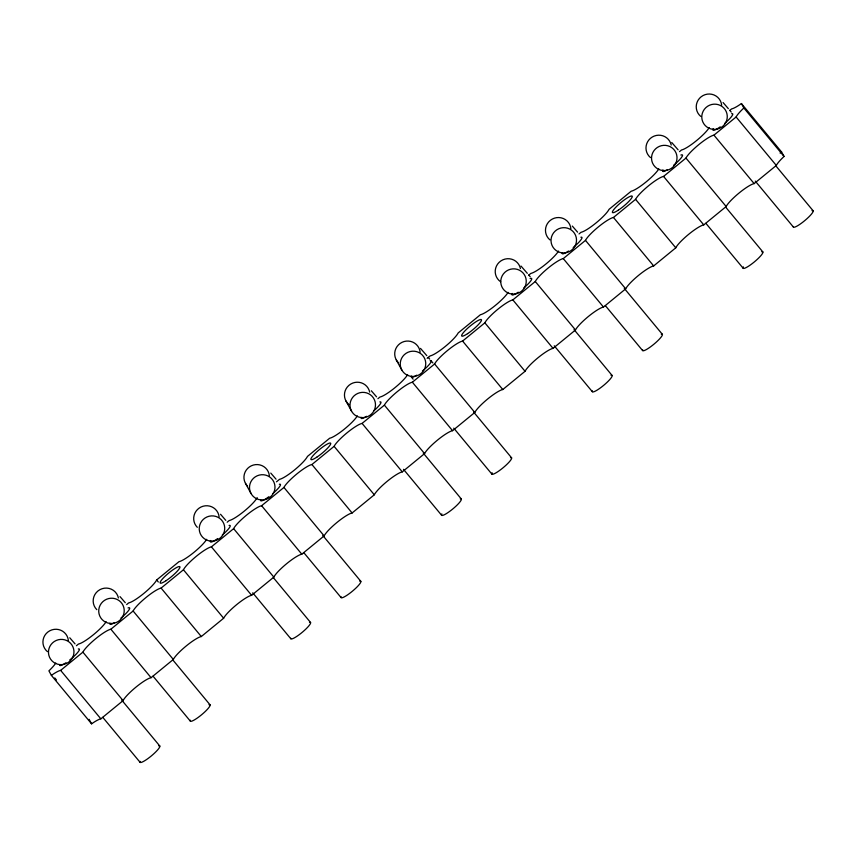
<?xml version="1.0" encoding="UTF-8"?>
<svg xmlns="http://www.w3.org/2000/svg" width="856" height="856" viewBox="0 0 856 856"><rect width="100%" height="100%" fill="white"/><g stroke="black" fill="none" stroke-linecap="round" stroke-linejoin="round"><path stroke-width="1.28" d="M76.43 645.702L78.452 644.044A19.196 3.403 -39.7 0 0 92.983 635.077A19.196 3.403 -39.7 0 0 106.133 621.681M126.656 604.55L128.678 602.902A19.196 3.403 -39.7 0 0 143.776 593.465A19.196 3.403 -39.7 0 0 156.659 579.972L179 561.664A19.196 3.403 -39.7 0 0 193.531 552.698A19.196 3.403 -39.7 0 0 206.681 539.301M227.172 522.203L229.194 520.544A19.196 3.403 -39.7 0 0 244.292 511.107A19.196 3.403 -39.7 0 0 257.175 497.625M276.456 481.832L279.495 479.339A19.196 3.403 -39.7 0 0 294.592 469.901A19.196 3.403 -39.7 0 0 307.475 456.409L329.667 438.229A19.196 3.403 -39.7 0 0 344.198 429.263A19.196 3.403 -39.7 0 0 357.348 415.866M377.924 398.703L379.946 397.034A19.196 3.403 -39.7 0 0 394.477 388.068A19.196 3.403 -39.7 0 0 407.627 374.671M427.144 358.375L430.172 355.893A19.196 3.403 -39.7 0 0 445.27 346.455A19.196 3.403 -39.7 0 0 458.153 332.963L480.419 314.719A19.196 3.403 -39.7 0 0 494.95 305.752A19.196 3.403 -39.7 0 0 508.1 292.367M528.805 275.086L530.848 273.417A19.196 3.403 -39.7 0 0 545.379 264.44A19.196 3.403 -39.7 0 0 558.529 251.054M579.03 233.934L581.053 232.286A19.196 3.403 -39.7 0 0 596.15 222.849A19.196 3.403 -39.7 0 0 609.033 209.356L631.15 191.241A19.196 3.403 -39.7 0 0 645.67 182.275A19.196 3.403 -39.7 0 0 658.82 168.878M679.493 151.64L681.526 149.971A19.196 3.403 -39.7 0 0 696.056 140.994A19.196 3.403 -39.7 0 0 709.207 127.608M729.654 110.531L731.677 108.883A19.196 3.403 -39.7 0 0 741.414 103.555L781.614 152.015L784.053 156.455A19.196 3.403 -39.7 0 0 776.317 165.454L754.147 183.612A19.196 3.403 -39.7 0 0 739.038 193.049A19.196 3.403 -39.7 0 0 726.166 206.531L703.76 224.882A19.196 3.403 -39.7 0 0 688.663 234.319A19.196 3.403 -39.7 0 0 675.78 247.812L653.674 265.927A19.196 3.403 -39.7 0 0 638.565 275.365A19.196 3.403 -39.7 0 0 625.693 288.846L603.469 307.058A19.196 3.403 -39.7 0 0 588.361 316.495A19.196 3.403 -39.7 0 0 575.489 329.977L553.04 348.371A19.196 3.403 -39.7 0 0 537.942 357.808A19.196 3.403 -39.7 0 0 525.06 371.29L502.793 389.534A19.196 3.403 -39.7 0 0 487.695 398.971A19.196 3.403 -39.7 0 0 474.812 412.453L452.567 430.686A19.196 3.403 -39.7 0 0 437.47 440.123A19.196 3.403 -39.7 0 0 424.587 453.605L402.288 471.881A19.196 3.403 -39.7 0 0 387.19 481.307A19.196 3.403 -39.7 0 0 374.307 494.8L352.116 512.979A19.196 3.403 -39.7 0 0 337.018 522.417A19.196 3.403 -39.7 0 0 324.135 535.899L301.815 554.196A19.196 3.403 -39.7 0 0 286.717 563.623A19.196 3.403 -39.7 0 0 273.834 577.115L251.621 595.305A19.196 3.403 -39.7 0 0 236.524 604.743A19.196 3.403 -39.7 0 0 223.641 618.235L201.299 636.543A19.196 3.403 -39.7 0 0 186.191 645.98A19.196 3.403 -39.7 0 0 173.319 659.462L151.073 677.695A19.196 3.403 -39.7 0 0 135.965 687.122A19.196 3.403 -39.7 0 0 123.093 700.615L100.848 718.837A19.196 3.403 -39.7 0 0 91.581 723.834L51.381 675.373L48.91 670.847A19.196 3.403 -39.7 0 0 55.79 663.025M51.381 675.373A19.196 3.403 -39.7 0 1 60.648 670.376L82.893 652.154A19.196 3.403 -39.7 0 1 95.765 638.662A19.196 3.403 -39.7 0 1 110.873 629.224L133.119 611.002A19.196 3.403 -39.7 0 1 145.991 597.509A19.196 3.403 -39.7 0 1 161.099 588.083L183.441 569.775A19.196 3.403 -39.7 0 1 196.324 556.282A19.196 3.403 -39.7 0 1 211.421 546.845L233.635 528.655A19.196 3.403 -39.7 0 1 246.517 515.162A19.196 3.403 -39.7 0 1 261.615 505.725L283.935 487.439A19.196 3.403 -39.7 0 1 296.818 473.957A19.196 3.403 -39.7 0 1 311.916 464.519L334.108 446.34A19.196 3.403 -39.7 0 1 346.99 432.847A19.196 3.403 -39.7 0 1 362.088 423.41L384.387 405.145A19.196 3.403 -39.7 0 1 397.27 391.652A19.196 3.403 -39.7 0 1 412.367 382.215L434.613 363.993A19.196 3.403 -39.7 0 1 447.495 350.511A19.196 3.403 -39.7 0 1 462.593 341.073L484.86 322.83A19.196 3.403 -39.7 0 1 497.743 309.337A19.196 3.403 -39.7 0 1 512.84 299.9L535.278 281.517A19.196 3.403 -39.7 0 1 548.161 268.035A19.196 3.403 -39.7 0 1 563.269 258.598L585.483 240.386A19.196 3.403 -39.7 0 1 598.365 226.904A19.196 3.403 -39.7 0 1 613.463 217.467L635.58 199.341A19.196 3.403 -39.7 0 1 648.463 185.859A19.196 3.403 -39.7 0 1 663.561 176.422L685.966 158.071A19.196 3.403 -39.7 0 1 698.838 144.589A19.196 3.403 -39.7 0 1 713.947 135.152L736.107 116.983A19.196 3.403 -39.7 0 1 743.853 107.995L741.414 103.555M671.767 142.535L678.091 149.8M520.994 266.045L527.317 273.321M420.489 348.392L426.812 355.668M723.085 102.549L728.338 108.637M572.322 226.07L577.575 232.147M371.301 390.753L376.554 396.842M270.785 473.101L276.049 479.178M220.538 514.274L225.791 520.352M120.022 596.621L125.286 602.699M69.775 637.784L75.028 643.873M729.761 110.317L731.238 112.072M528.74 275.011L530.217 276.766M428.235 357.348L429.701 359.103M743.853 107.995L784.053 156.455M736.107 116.983L776.317 165.454M775.9 165.914L813.136 210.801M755.27 181.097L793.352 227.011M713.947 135.152L754.147 183.612M685.966 158.071L726.166 206.531M725.642 207.088L762.889 251.974M705.858 223.298L743.104 268.185M663.561 176.422L703.76 224.882M635.58 199.341L675.78 247.812M613.463 217.467L653.674 265.927M585.483 240.386L625.693 288.846M624.292 288.408L662.373 334.322M605.353 305.635L642.588 350.532M563.269 258.598L603.469 307.058M535.278 281.517L575.489 329.977M574.034 329.581L612.126 375.495M554.249 345.792L592.331 391.706M512.84 299.9L553.04 348.371M484.86 322.83L525.06 371.29M462.593 341.073L502.793 389.534M434.613 363.993L474.812 412.453M431.21 360.911L432.901 362.955M473.529 411.929L511.61 457.842M411.426 377.122L413.116 379.165M453.744 428.139L491.825 474.053M412.367 382.215L452.567 430.686M384.387 405.145L424.587 453.605M423.271 453.102L461.352 499.016M403.486 469.313L441.568 515.216M362.088 423.41L402.288 471.881M334.108 446.34L374.307 494.8M311.916 464.519L352.116 512.979M283.935 487.439L324.135 535.899M322.765 535.439L360.847 581.352M303.827 552.676L341.062 597.563M261.615 505.725L301.815 554.196M233.635 528.655L273.834 577.115M273.353 577.64L310.589 622.526M252.723 592.823L290.805 638.737M211.421 546.845L251.621 595.305M183.441 569.775L223.641 618.235M156.659 579.972L158.328 581.994M161.099 588.083L201.299 636.543M133.119 611.002L173.319 659.462M172.848 659.976L210.084 704.873M153.053 676.187L190.299 721.084M110.873 629.224L151.073 677.695M82.893 652.154L123.093 700.615M121.745 700.133L159.826 746.047M102.806 717.36L140.042 762.257M60.648 670.376L100.848 718.837M54.763 677.92L56.443 679.932M396.264 359.895L401.806 370.017M346.006 401.057L351.559 411.19M245.501 483.405L251.043 493.538M89.11 719.308L91.581 723.834M731.634 113.698A12.797 2.268 -39.7 0 1 724.839 123.275M720.238 126.849A12.797 2.268 -39.7 0 1 713.241 128.774M812.034 210.63A12.797 2.268 -39.7 0 1 805.314 220.142A12.797 2.268 -39.7 0 1 793.319 226.508M700.722 116.384A12.797 12.583 -28.7 0 1 703.043 95.551A12.797 12.583 -28.7 0 1 721.662 105.17M680.873 155.022A12.797 2.268 -39.7 0 1 673.704 165.187M667.22 169.841A12.797 2.268 -39.7 0 1 662.983 169.948M761.787 251.803A12.797 2.268 -39.7 0 1 754.104 262.107A12.797 2.268 -39.7 0 1 743.383 266.869M650.464 157.558A12.797 12.583 -28.7 0 1 652.229 137.046A12.797 12.583 -28.7 0 1 671.211 145.071M580.871 237.219A12.797 2.268 -39.7 0 1 573.188 247.523M568.523 251.022A12.797 2.268 -39.7 0 1 562.157 253.098M661.271 334.15A12.797 2.268 -39.7 0 1 654.08 344.059A12.797 2.268 -39.7 0 1 642.663 349.665M549.959 239.905A12.797 12.583 -28.7 0 1 552.28 219.072A12.797 12.583 -28.7 0 1 570.899 228.691M530.099 278.542A12.797 2.268 -39.7 0 1 523.819 287.958M518.265 292.196A12.797 2.268 -39.7 0 1 512.22 293.458M611.013 375.313A12.797 2.268 -39.7 0 1 603.822 385.221A12.797 2.268 -39.7 0 1 592.416 390.839M500.664 281.795A12.797 12.583 -28.7 0 1 500.942 260.887A12.797 12.583 -28.7 0 1 520.448 268.591M430.108 360.74A12.797 2.268 -39.7 0 1 422.425 371.044M416.829 375.153A12.797 2.268 -39.7 0 1 411.501 376.255M510.508 457.66A12.797 2.268 -39.7 0 1 502.825 467.975A12.797 2.268 -39.7 0 1 492.114 472.737M398.329 362.623A12.797 12.583 -28.7 0 1 402.053 342.314A12.797 12.583 -28.7 0 1 420.135 352.201M379.85 401.913A12.797 2.268 -39.7 0 1 373.954 410.709M366.571 416.316A12.797 2.268 -39.7 0 1 361.243 417.428M460.25 498.834A12.797 2.268 -39.7 0 1 452.567 509.138A12.797 2.268 -39.7 0 1 441.857 513.91M348.938 404.588A12.797 12.583 -28.7 0 1 350.692 384.077A12.797 12.583 -28.7 0 1 369.685 392.112M279.345 484.25A12.797 2.268 -39.7 0 1 272.55 493.826M268.891 496.715A12.797 2.268 -39.7 0 1 260.62 500.139M359.745 581.181A12.797 2.268 -39.7 0 1 352.544 591.089A12.797 2.268 -39.7 0 1 341.137 596.696M247.555 486.144A12.797 12.583 -28.7 0 1 251.279 465.835A12.797 12.583 -28.7 0 1 269.373 475.722M229.087 525.423A12.797 2.268 -39.7 0 1 222.293 535M217.691 538.574A12.797 2.268 -39.7 0 1 210.694 540.5M309.487 622.355A12.797 2.268 -39.7 0 1 302.757 631.867A12.797 2.268 -39.7 0 1 290.773 638.234M197.308 527.317A12.797 12.583 -28.7 0 1 201.032 507.009A12.797 12.583 -28.7 0 1 219.115 516.896M128.068 607.921A12.797 2.268 -39.7 0 1 120.899 618.075M114.415 622.729A12.797 2.268 -39.7 0 1 109.975 623.286M208.982 704.691A12.797 2.268 -39.7 0 1 201.781 714.6A12.797 2.268 -39.7 0 1 190.374 720.217M96.792 609.665A12.797 12.583 -28.7 0 1 99.938 589.645A12.797 12.583 -28.7 0 1 118.406 597.97M78.324 648.944A12.797 2.268 -39.7 0 1 69.743 659.965M65.976 662.747A12.797 2.268 -39.7 0 1 59.599 664.823M158.724 745.865A12.797 2.268 -39.7 0 1 151.523 755.773A12.797 2.268 -39.7 0 1 140.117 761.38M47.401 651.619A12.797 12.583 -28.7 0 1 49.734 630.797A12.797 12.583 -28.7 0 1 68.352 640.406M781.614 152.015A19.196 3.403 -39.7 0 1 780.094 153.074M713.005 129.342A12.797 12.583 -28.7 0 0 726.252 111.654A12.797 12.583 -28.7 0 0 704.327 109.343A12.797 12.583 -28.7 0 0 713.005 129.342M662.747 170.515A12.797 12.583 -28.7 0 0 675.994 152.828A12.797 12.583 -28.7 0 0 654.08 150.517A12.797 12.583 -28.7 0 0 662.747 170.515M562.242 252.862A12.797 12.583 -28.7 0 0 575.489 235.175A12.797 12.583 -28.7 0 0 553.565 232.864A12.797 12.583 -28.7 0 0 562.242 252.862M511.984 294.036A12.797 12.583 -28.7 0 0 525.231 276.349A12.797 12.583 -28.7 0 0 503.317 274.027A12.797 12.583 -28.7 0 0 511.984 294.036M411.479 376.383A12.797 12.583 -28.7 0 0 424.726 358.685A12.797 12.583 -28.7 0 0 402.802 356.374A12.797 12.583 -28.7 0 0 411.479 376.383M361.221 417.546A12.797 12.583 -28.7 0 0 374.468 399.859A12.797 12.583 -28.7 0 0 352.544 397.548A12.797 12.583 -28.7 0 0 361.221 417.546M260.716 499.893A12.797 12.583 -28.7 0 0 273.963 482.206A12.797 12.583 -28.7 0 0 252.039 479.895A12.797 12.583 -28.7 0 0 260.716 499.893M210.458 541.067A12.797 12.583 -28.7 0 0 223.705 523.38A12.797 12.583 -28.7 0 0 201.781 521.069A12.797 12.583 -28.7 0 0 210.458 541.067M109.943 623.414A12.797 12.583 -28.7 0 0 123.2 605.727A12.797 12.583 -28.7 0 0 101.276 603.405A12.797 12.583 -28.7 0 0 109.943 623.414M59.695 664.588A12.797 12.583 -28.7 0 0 72.942 646.901A12.797 12.583 -28.7 0 0 51.018 644.579A12.797 12.583 -28.7 0 0 59.695 664.588M618.353 210.137A12.797 2.268 -39.7 0 0 632.231 196.227A12.797 2.268 -39.7 0 0 616.427 206.628A12.797 2.268 -39.7 0 0 618.353 210.137M467.59 333.647A12.797 2.268 -39.7 0 0 481.468 319.737A12.797 2.268 -39.7 0 0 465.664 330.138A12.797 2.268 -39.7 0 0 467.59 333.647M316.816 457.168A12.797 2.268 -39.7 0 0 330.694 443.258A12.797 2.268 -39.7 0 0 314.901 453.659A12.797 2.268 -39.7 0 0 316.816 457.168M166.053 580.689A12.797 2.268 -39.7 0 0 179.931 566.779A12.797 2.268 -39.7 0 0 164.138 577.179A12.797 2.268 -39.7 0 0 166.053 580.689"/></g></svg>
